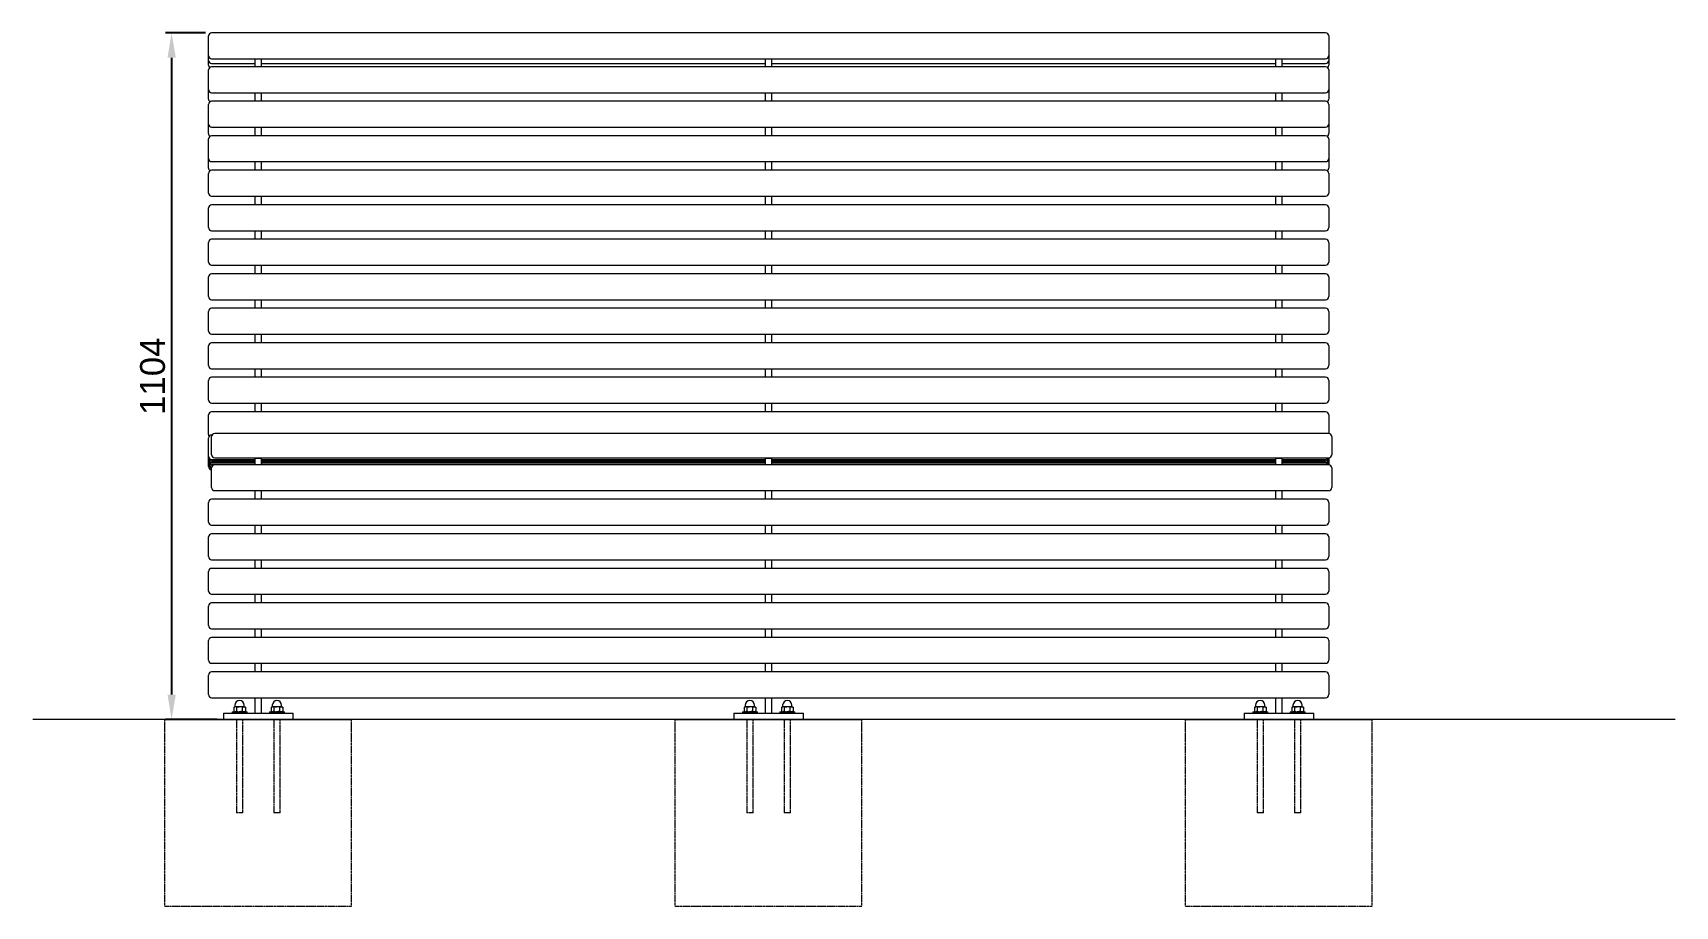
# Model space of a CAD drawing. Header units: millimetres. Extents: x 580 to 5174, y 1342 to 4642.
# Drawn here: x 580 to 3219, y 3238 to 4642 of the extents above; entities that cross this region are included whole.
import ezdxf

# ---------------------------------------------------------------- set-up
doc = ezdxf.new("R2010")
doc.units = ezdxf.units.MM
doc.linetypes.add('HIDDEN', pattern=[1.905, 1.27, -0.635])
for name, color, linetype, lineweight in [('ZANO_R', 7, 'Continuous', 0), ('ZANO_R_przerywana', 7, 'HIDDEN', 0), ('ZANO_W', 1, 'Continuous', 0)]:
    doc.layers.add(name, color=color, linetype=linetype, lineweight=lineweight)
doc.styles.get("Standard").update_dxf_attribs({"font": 'ARIALUNI.TTF'})
doc.dimstyles.new('pl i ang', dxfattribs={"dimtxt": 50, "dimasz": 50, "dimexe": 1.25, "dimexo": 0.625, "dimgap": 10, "dimtad": 1, "dimtoh": 1, "dimtxsty": 'Standard', "dimcen": 2.5, "dimclrd": 1, "dimclre": 1, "dimclrt": 1, "dimadec": 0, "dimazin": 0, "dimtfac": 1, "dimtmove": 0, "dimatfit": 3, "dimfxl": 1, "dimarcsym": 1})

# ---------------------------------------------------------------- blocks, each defined once
blk = doc.blocks.new('*D410')
at = {"layer": 'ZANO_W', "color": 1, "lineweight": -2}
for p, q in [((857.3, 4642.1), (793, 4642.1)), ((803, 4602.1), (803, 3578.2)), ((876.2, 3538.2), (793, 3538.2))]:
    blk.add_line(p, q, dxfattribs=at)
at = {"layer": 'ZANO_W', "color": 1}
for points in [[(809.7, 4602.1), (796.4, 4602.1), (803, 4642.1)], [(796.4, 3578.2), (809.7, 3578.2), (803, 3538.2)]]:
    blk.add_solid(points, dxfattribs=at)
at = {"layer": 'ZANO_W', "color": 1, "insert": (772.6, 4090.1), "char_height": 40, "attachment_point": 5, "rotation": 90}
blk.add_mtext('1104', dxfattribs=at)

msp = doc.modelspace()

# ---------------------------------------------------------------- linework, layer by layer
at = {"layer": 'ZANO_R'}
for p, q in [((862.3, 4609.4), (862.3, 4637.1)), ((2657.3, 4642.1), (867.3, 4642.1)), ((2662.3, 4637.1), (2662.3, 4609.4)), ((862.3, 4605.5), (862.3, 4609.4)), ((862.3, 4601.6), (862.3, 4605.5)), ((862.3, 4597.7), (862.3, 4601.6)), ((862.3, 4593.8), (862.3, 4597.7)), ((862.3, 4589.9), (862.3, 4593.8)), ((867.3, 4600.5), (2657.3, 4600.5)), ((867.3, 4592.7), (937.3, 4592.7)), ((937.3, 4587.5), (937.3, 4600.5)), ((947.3, 4587.5), (947.3, 4600.5)), ((947.3, 4592.7), (1757.3, 4592.7)), ((1757.3, 4587.5), (1757.3, 4600.5)), ((1767.3, 4587.5), (1767.3, 4600.5)), ((1767.3, 4592.7), (2577.3, 4592.7)), ((2577.3, 4587.5), (2577.3, 4600.5)), ((2587.3, 4587.5), (2587.3, 4600.5)), ((2587.3, 4592.7), (2657.3, 4592.7)), ((2662.3, 4609.4), (2662.3, 4605.5)), ((2662.3, 4605.5), (2662.3, 4601.6)), ((2662.3, 4601.6), (2662.3, 4597.7)), ((2662.3, 4597.7), (2662.3, 4593.8)), ((2662.3, 4593.8), (2662.3, 4589.9)), ((862.3, 4554.8), (862.3, 4582.5)), ((2657.3, 4587.5), (867.3, 4587.5)), ((2662.3, 4582.5), (2662.3, 4554.8)), ((862.3, 4550.9), (862.3, 4554.8)), ((862.3, 4539.5), (862.3, 4550.9)), ((862.3, 4535.6), (862.3, 4539.5)), ((867.3, 4545.9), (2657.3, 4545.9)), ((937.3, 4532), (937.3, 4545.9)), ((947.3, 4532), (947.3, 4545.9)), ((1757.3, 4532), (1757.3, 4545.9)), ((1767.3, 4532), (1767.3, 4545.9)), ((2577.3, 4532), (2577.3, 4545.9)), ((2587.3, 4532), (2587.3, 4545.9)), ((2662.3, 4554.8), (2662.3, 4550.9)), ((2662.3, 4550.9), (2662.3, 4539.5)), ((2662.3, 4539.5), (2662.3, 4535.6)), ((862.3, 4499.3), (862.3, 4527)), ((2657.3, 4532), (867.3, 4532)), ((2662.3, 4527), (2662.3, 4499.3)), ((862.3, 4495.4), (862.3, 4499.3)), ((862.3, 4484), (862.3, 4495.4)), ((867.3, 4490.4), (2657.3, 4490.4)), ((937.3, 4476.6), (937.3, 4490.4)), ((947.3, 4476.6), (947.3, 4490.4)), ((1757.3, 4476.6), (1757.3, 4490.4)), ((1767.3, 4476.6), (1767.3, 4490.4)), ((2577.3, 4476.6), (2577.3, 4490.4)), ((2587.3, 4476.6), (2587.3, 4490.4)), ((2662.3, 4499.3), (2662.3, 4495.4)), ((2662.3, 4495.4), (2662.3, 4484)), ((862.3, 4480.2), (862.3, 4484)), ((862.3, 4443.8), (862.3, 4471.6)), ((2657.3, 4476.6), (867.3, 4476.6)), ((2662.3, 4484), (2662.3, 4480.2)), ((2662.3, 4471.6), (2662.3, 4443.8)), ((862.3, 4440), (862.3, 4443.8)), ((862.3, 4428.6), (862.3, 4440)), ((867.3, 4435), (2657.3, 4435)), ((937.3, 4421.1), (937.3, 4435)), ((947.3, 4421.1), (947.3, 4435)), ((1757.3, 4421.1), (1757.3, 4435)), ((1767.3, 4421.1), (1767.3, 4435)), ((2577.3, 4421.1), (2577.3, 4435)), ((2587.3, 4421.1), (2587.3, 4435)), ((2662.3, 4443.8), (2662.3, 4440)), ((2662.3, 4440), (2662.3, 4428.6)), ((862.3, 4424.7), (862.3, 4428.6)), ((862.3, 4388.4), (862.3, 4416.1)), ((2657.3, 4421.1), (867.3, 4421.1)), ((2662.3, 4428.6), (2662.3, 4424.7)), ((2662.3, 4416.1), (2662.3, 4388.4)), ((862.3, 4384.5), (862.3, 4388.4)), ((2662.3, 4388.4), (2662.3, 4384.5)), ((862.3, 4332.9), (862.3, 4360.7)), ((867.3, 4379.5), (2657.3, 4379.5)), ((2657.3, 4365.7), (867.3, 4365.7)), ((937.3, 4365.7), (937.3, 4379.5)), ((947.3, 4365.7), (947.3, 4379.5)), ((1757.3, 4365.7), (1757.3, 4379.5)), ((1767.3, 4365.7), (1767.3, 4379.5)), ((2577.3, 4365.7), (2577.3, 4379.5)), ((2587.3, 4365.7), (2587.3, 4379.5)), ((2662.3, 4360.7), (2662.3, 4332.9)), ((862.3, 4329), (862.3, 4332.9)), ((2662.3, 4332.9), (2662.3, 4329)), ((862.3, 4277.5), (862.3, 4305.2)), ((867.3, 4324), (2657.3, 4324)), ((2657.3, 4310.2), (867.3, 4310.2)), ((937.3, 4310.2), (937.3, 4324)), ((947.3, 4310.2), (947.3, 4324)), ((1757.3, 4310.2), (1757.3, 4324)), ((1767.3, 4310.2), (1767.3, 4324)), ((2577.3, 4310.2), (2577.3, 4324)), ((2587.3, 4310.2), (2587.3, 4324)), ((2662.3, 4305.2), (2662.3, 4277.5)), ((862.3, 4273.6), (862.3, 4277.5)), ((2662.3, 4277.5), (2662.3, 4273.6)), ((862.3, 4222), (862.3, 4249.7)), ((867.3, 4268.6), (2657.3, 4268.6)), ((2657.3, 4254.7), (867.3, 4254.7)), ((937.3, 4254.7), (937.3, 4268.6)), ((947.3, 4254.7), (947.3, 4268.6)), ((1757.3, 4254.7), (1757.3, 4268.6)), ((1767.3, 4254.7), (1767.3, 4268.6)), ((2577.3, 4254.7), (2577.3, 4268.6)), ((2587.3, 4254.7), (2587.3, 4268.6)), ((2662.3, 4249.7), (2662.3, 4222)), ((862.3, 4218.1), (862.3, 4222)), ((867.3, 4213.1), (2657.3, 4213.1)), ((2657.3, 4199.3), (867.3, 4199.3)), ((937.3, 4199.3), (937.3, 4213.1)), ((947.3, 4199.3), (947.3, 4213.1)), ((1757.3, 4199.3), (1757.3, 4213.1)), ((1767.3, 4199.3), (1767.3, 4213.1)), ((2577.3, 4199.3), (2577.3, 4213.1)), ((2587.3, 4199.3), (2587.3, 4213.1)), ((2662.3, 4222), (2662.3, 4218.1)), ((862.3, 4166.6), (862.3, 4194.3)), ((2662.3, 4194.3), (2662.3, 4166.6)), ((862.3, 4162.7), (862.3, 4166.6)), ((867.3, 4157.7), (2657.3, 4157.7)), ((2657.3, 4143.8), (867.3, 4143.8)), ((937.3, 4143.8), (937.3, 4157.7)), ((947.3, 4143.8), (947.3, 4157.7)), ((1757.3, 4143.8), (1757.3, 4157.7)), ((1767.3, 4143.8), (1767.3, 4157.7)), ((2577.3, 4143.8), (2577.3, 4157.7)), ((2587.3, 4143.8), (2587.3, 4157.7)), ((2662.3, 4166.6), (2662.3, 4162.7)), ((862.3, 4111.1), (862.3, 4138.8)), ((2662.3, 4138.8), (2662.3, 4111.1)), ((862.3, 4107.2), (862.3, 4111.1)), ((867.3, 4102.2), (2657.3, 4102.2)), ((937.3, 4088.4), (937.3, 4102.2)), ((947.3, 4088.4), (947.3, 4102.2)), ((1757.3, 4088.4), (1757.3, 4102.2)), ((1767.3, 4088.4), (1767.3, 4102.2)), ((2577.3, 4088.4), (2577.3, 4102.2)), ((2587.3, 4088.4), (2587.3, 4102.2)), ((2662.3, 4111.1), (2662.3, 4107.2)), ((862.3, 4055.6), (862.3, 4083.4)), ((2657.3, 4088.4), (867.3, 4088.4)), ((2662.3, 4083.4), (2662.3, 4055.6)), ((862.3, 4051.7), (862.3, 4055.6)), ((867.3, 4046.7), (2657.3, 4046.7)), ((937.3, 4032.9), (937.3, 4046.7)), ((947.3, 4032.9), (947.3, 4046.7)), ((1757.3, 4032.9), (1757.3, 4046.7)), ((1767.3, 4032.9), (1767.3, 4046.7)), ((2577.3, 4032.9), (2577.3, 4046.7)), ((2587.3, 4032.9), (2587.3, 4046.7)), ((2662.3, 4055.6), (2662.3, 4051.7)), ((862.3, 4000.2), (862.3, 4027.9)), ((2657.3, 4032.9), (867.3, 4032.9)), ((2662.3, 4027.9), (2662.3, 4000.2)), ((862.3, 3996.3), (862.3, 4000.2)), ((862.3, 3962.6), (862.3, 3990.6)), ((868, 3995.6), (867.3, 3995.6)), ((867.3, 3965), (867.3, 3993)), ((2662.3, 3998), (872.3, 3998)), ((2662.3, 4000.2), (2662.3, 3998)), ((2667.3, 3993), (2667.3, 3965)), ((862.3, 3961.4), (862.3, 3962.6)), ((862.3, 3960.3), (862.3, 3961.4)), ((862.3, 3959.1), (862.3, 3960.3)), ((862.3, 3957.9), (862.3, 3959.1)), ((867.3, 3963.8), (867.3, 3965)), ((872.3, 3958.8), (2662.3, 3958.8)), ((937.3, 3958.4), (947.3, 3958.4)), ((937.3, 3947.7), (937.3, 3958.4)), ((947.3, 3947.7), (947.3, 3958.4)), ((1757.3, 3958.4), (1767.3, 3958.4)), ((1757.3, 3947.7), (1757.3, 3958.4)), ((1767.3, 3947.7), (1767.3, 3958.4)), ((2577.3, 3958.4), (2587.3, 3958.4)), ((2577.3, 3947.7), (2577.3, 3958.4)), ((2587.3, 3947.7), (2587.3, 3958.4)), ((2662.3, 3958.8), (2662.3, 3957.9)), ((2667.3, 3965), (2667.3, 3963.8)), ((862.3, 3956.7), (862.3, 3957.9)), ((862.3, 3955.5), (862.3, 3956.7)), ((862.3, 3954.3), (862.3, 3955.5)), ((862.3, 3953.2), (862.3, 3954.3)), ((862.3, 3952), (862.3, 3953.2)), ((862.3, 3950.8), (862.3, 3952)), ((862.3, 3949.6), (862.3, 3950.8)), ((862.3, 3948.4), (862.3, 3949.6)), ((862.3, 3947.2), (862.3, 3948.4)), ((862.3, 3946.1), (862.3, 3947.2)), ((862.3, 3944.9), (862.3, 3946.1)), ((867.3, 3956.4), (937.3, 3956.4)), ((867.3, 3954.1), (937.3, 3954.1)), ((867.3, 3951.7), (937.3, 3951.7)), ((867.3, 3949.3), (937.3, 3949.3)), ((867.3, 3947), (869.7, 3947)), ((867.3, 3944.6), (867.7, 3944.6)), ((867.3, 3939), (867.3, 3942.7)), ((867.3, 3911.2), (867.3, 3939)), ((2662.3, 3947.7), (872.3, 3947.7)), ((947.3, 3956.4), (1757.3, 3956.4)), ((947.3, 3954.1), (1757.3, 3954.1)), ((947.3, 3951.7), (1757.3, 3951.7)), ((947.3, 3949.3), (1757.3, 3949.3)), ((1767.3, 3956.4), (2577.3, 3956.4)), ((1767.3, 3954.1), (2577.3, 3954.1)), ((1767.3, 3951.7), (2577.3, 3951.7)), ((1767.3, 3949.3), (2577.3, 3949.3)), ((2587.3, 3956.4), (2657.3, 3956.4)), ((2587.3, 3954.1), (2657.3, 3954.1)), ((2587.3, 3951.7), (2657.3, 3951.7)), ((2587.3, 3949.3), (2657.3, 3949.3)), ((2662.3, 3957.9), (2662.3, 3956.7)), ((2662.3, 3956.7), (2662.3, 3955.5)), ((2662.3, 3955.5), (2662.3, 3954.3)), ((2662.3, 3954.3), (2662.3, 3953.2)), ((2662.3, 3953.2), (2662.3, 3952)), ((2662.3, 3952), (2662.3, 3950.8)), ((2662.3, 3950.8), (2662.3, 3949.6)), ((2662.3, 3949.6), (2662.3, 3948.4)), ((2662.3, 3948.4), (2662.3, 3947.7)), ((2667.3, 3942.7), (2667.3, 3939)), ((2667.3, 3939), (2667.3, 3911.2)), ((872.3, 3906.2), (2662.3, 3906.2)), ((937.3, 3892.2), (937.3, 3906.2)), ((947.3, 3892.2), (947.3, 3906.2)), ((1757.3, 3892.2), (1757.3, 3906.2)), ((1767.3, 3892.2), (1767.3, 3906.2)), ((2577.3, 3892.2), (2577.3, 3906.2)), ((2587.3, 3892.2), (2587.3, 3906.2)), ((862.3, 3883.5), (862.3, 3887.2)), ((862.3, 3855.7), (862.3, 3883.5)), ((2657.3, 3892.2), (867.3, 3892.2)), ((2662.3, 3887.2), (2662.3, 3883.5)), ((2662.3, 3883.5), (2662.3, 3855.7)), ((862.3, 3828), (862.3, 3831.7)), ((862.3, 3800.2), (862.3, 3828)), ((867.3, 3850.7), (2657.3, 3850.7)), ((2657.3, 3836.7), (867.3, 3836.7)), ((937.3, 3836.7), (937.3, 3850.7)), ((947.3, 3836.7), (947.3, 3850.7)), ((1757.3, 3836.7), (1757.3, 3850.7)), ((1767.3, 3836.7), (1767.3, 3850.7)), ((2577.3, 3836.7), (2577.3, 3850.7)), ((2587.3, 3836.7), (2587.3, 3850.7)), ((2662.3, 3831.7), (2662.3, 3828)), ((2662.3, 3828), (2662.3, 3800.2)), ((862.3, 3772.5), (862.3, 3776.2)), ((867.3, 3795.2), (2657.3, 3795.2)), ((2657.3, 3781.2), (867.3, 3781.2)), ((937.3, 3781.2), (937.3, 3795.2)), ((947.3, 3781.2), (947.3, 3795.2)), ((1757.3, 3781.2), (1757.3, 3795.2)), ((1767.3, 3781.2), (1767.3, 3795.2)), ((2577.3, 3781.2), (2577.3, 3795.2)), ((2587.3, 3781.2), (2587.3, 3795.2)), ((2662.3, 3776.2), (2662.3, 3772.5)), ((862.3, 3744.7), (862.3, 3772.5)), ((2662.3, 3772.5), (2662.3, 3744.7)), ((867.3, 3739.7), (2657.3, 3739.7)), ((2657.3, 3725.7), (867.3, 3725.7)), ((937.3, 3725.7), (937.3, 3739.7)), ((947.3, 3725.7), (947.3, 3739.7)), ((1757.3, 3725.7), (1757.3, 3739.7)), ((1767.3, 3725.7), (1767.3, 3739.7)), ((2577.3, 3725.7), (2577.3, 3739.7)), ((2587.3, 3725.7), (2587.3, 3739.7)), ((862.3, 3716.9), (862.3, 3720.7)), ((862.3, 3689.2), (862.3, 3716.9)), ((2662.3, 3720.7), (2662.3, 3716.9)), ((2662.3, 3716.9), (2662.3, 3689.2)), ((867.3, 3684.2), (2657.3, 3684.2)), ((2657.3, 3670.2), (867.3, 3670.2)), ((937.3, 3670.2), (937.3, 3684.2)), ((947.3, 3670.2), (947.3, 3684.2)), ((1757.3, 3670.2), (1757.3, 3684.2)), ((1767.3, 3670.2), (1767.3, 3684.2)), ((2577.3, 3670.2), (2577.3, 3684.2)), ((2587.3, 3670.2), (2587.3, 3684.2)), ((862.3, 3661.4), (862.3, 3665.2)), ((862.3, 3633.7), (862.3, 3661.4)), ((2662.3, 3665.2), (2662.3, 3661.4)), ((2662.3, 3661.4), (2662.3, 3633.7)), ((867.3, 3628.7), (2657.3, 3628.7)), ((937.3, 3614.7), (937.3, 3628.7)), ((947.3, 3614.7), (947.3, 3628.7)), ((1757.3, 3614.7), (1757.3, 3628.7)), ((1767.3, 3614.7), (1767.3, 3628.7)), ((2577.3, 3614.7), (2577.3, 3628.7)), ((2587.3, 3614.7), (2587.3, 3628.7)), ((862.3, 3605.9), (862.3, 3609.7)), ((862.3, 3578.2), (862.3, 3605.9)), ((2657.3, 3614.7), (867.3, 3614.7)), ((2662.3, 3609.7), (2662.3, 3605.9)), ((2662.3, 3605.9), (2662.3, 3578.2)), ((867.3, 3573.2), (2657.3, 3573.2)), ((937.3, 3548.2), (937.3, 3573.2)), ((947.3, 3548.2), (947.3, 3573.2)), ((1757.3, 3548.2), (1757.3, 3573.2)), ((1767.3, 3548.2), (1767.3, 3573.2)), ((2577.3, 3548.2), (2577.3, 3573.2)), ((2587.3, 3548.2), (2587.3, 3573.2)), ((3218.9, 3538.2), (580, 3538.2)), ((792.3, 3538.2), (1092.3, 3538.2)), ((792.3, 3538.2), (1092.3, 3538.2)), ((886.2, 3548.2), (886.2, 3538.2)), ((886.2, 3548.2), (890.2, 3548.2)), ((890.2, 3548.2), (937.3, 3548.2)), ((900.3, 3550.7), (900.3, 3548.2)), ((900.3, 3550.7), (910.1, 3550.7)), ((903.1, 3558), (903.1, 3551.4)), ((904.3, 3558.7), (903.3, 3558.1)), ((903.3, 3551.3), (904.3, 3550.7)), ((905.1, 3558.7), (904.3, 3558.7)), ((904.8, 3561.2), (904.8, 3558.9)), ((911.8, 3558.7), (905.1, 3558.7)), ((907.2, 3558), (907.2, 3551.4)), ((907.3, 3538.2), (917.2, 3538.2)), ((910.1, 3550.7), (924.3, 3550.7)), ((919, 3558.7), (911.8, 3558.7)), ((916.5, 3558), (916.5, 3551.4)), ((920.3, 3558.7), (919, 3558.7)), ((919.8, 3558.9), (919.8, 3561.2)), ((921.3, 3558.1), (920.3, 3558.7)), ((920.3, 3550.7), (921.3, 3551.3)), ((921.5, 3558), (921.3, 3558.1)), ((921.3, 3551.3), (921.5, 3551.4)), ((921.5, 3558), (921.5, 3551.4)), ((924.3, 3548.2), (924.3, 3550.7)), ((937.3, 3548.2), (947.3, 3548.2)), ((947.3, 3548.2), (994.4, 3548.2)), ((960.3, 3550.7), (960.3, 3548.2)), ((960.3, 3550.7), (970.1, 3550.7)), ((963.1, 3558), (963.1, 3551.4)), ((964.3, 3558.7), (963.3, 3558.1)), ((963.3, 3551.3), (964.3, 3550.7)), ((965.1, 3558.7), (964.3, 3558.7)), ((964.8, 3561.2), (964.8, 3558.9)), ((971.8, 3558.7), (965.1, 3558.7)), ((967.2, 3558), (967.2, 3551.4)), ((967.3, 3538.2), (977.2, 3538.2)), ((970.1, 3550.7), (984.3, 3550.7)), ((979, 3558.7), (971.8, 3558.7)), ((976.5, 3558), (976.5, 3551.4)), ((980.3, 3558.7), (979, 3558.7)), ((979.8, 3558.9), (979.8, 3561.2)), ((981.3, 3558.1), (980.3, 3558.7)), ((980.3, 3550.7), (981.3, 3551.3)), ((981.5, 3558), (981.3, 3558.1)), ((981.3, 3551.3), (981.5, 3551.4)), ((981.5, 3558), (981.5, 3551.4)), ((984.3, 3548.2), (984.3, 3550.7)), ((994.4, 3548.2), (998.4, 3548.2)), ((998.4, 3538.2), (998.4, 3548.2)), ((1612.3, 3538.2), (1912.3, 3538.2)), ((1612.3, 3538.2), (1912.3, 3538.2)), ((1706.2, 3548.2), (1706.2, 3538.2)), ((1706.2, 3548.2), (1710.2, 3548.2)), ((1710.2, 3548.2), (1757.3, 3548.2)), ((1720.3, 3550.7), (1720.3, 3548.2)), ((1720.3, 3550.7), (1730.1, 3550.7)), ((1723.1, 3558), (1723.1, 3551.4)), ((1724.3, 3558.7), (1723.3, 3558.1)), ((1723.3, 3551.3), (1724.3, 3550.7)), ((1725.1, 3558.7), (1724.3, 3558.7)), ((1724.8, 3561.2), (1724.8, 3558.9)), ((1731.8, 3558.7), (1725.1, 3558.7)), ((1727.2, 3558), (1727.2, 3551.4)), ((1727.3, 3538.2), (1737.2, 3538.2)), ((1730.1, 3550.7), (1744.3, 3550.7)), ((1739, 3558.7), (1731.8, 3558.7)), ((1736.5, 3558), (1736.5, 3551.4)), ((1740.3, 3558.7), (1739, 3558.7)), ((1739.8, 3558.9), (1739.8, 3561.2)), ((1741.3, 3558.1), (1740.3, 3558.7)), ((1740.3, 3550.7), (1741.3, 3551.3)), ((1741.5, 3558), (1741.3, 3558.1)), ((1741.3, 3551.3), (1741.5, 3551.4)), ((1741.5, 3558), (1741.5, 3551.4)), ((1744.3, 3548.2), (1744.3, 3550.7)), ((1757.3, 3548.2), (1767.3, 3548.2)), ((1767.3, 3548.2), (1814.4, 3548.2)), ((1780.3, 3550.7), (1780.3, 3548.2)), ((1780.3, 3550.7), (1790.1, 3550.7)), ((1783.1, 3558), (1783.1, 3551.4)), ((1784.3, 3558.7), (1783.3, 3558.1)), ((1783.3, 3551.3), (1784.3, 3550.7)), ((1785.1, 3558.7), (1784.3, 3558.7)), ((1784.8, 3561.2), (1784.8, 3558.9)), ((1791.8, 3558.7), (1785.1, 3558.7)), ((1787.2, 3558), (1787.2, 3551.4)), ((1787.3, 3538.2), (1797.2, 3538.2)), ((1790.1, 3550.7), (1804.3, 3550.7)), ((1799, 3558.7), (1791.8, 3558.7)), ((1796.5, 3558), (1796.5, 3551.4)), ((1800.3, 3558.7), (1799, 3558.7)), ((1799.8, 3558.9), (1799.8, 3561.2)), ((1801.3, 3558.1), (1800.3, 3558.7)), ((1800.3, 3550.7), (1801.3, 3551.3)), ((1801.5, 3558), (1801.3, 3558.1)), ((1801.3, 3551.3), (1801.5, 3551.4)), ((1801.5, 3558), (1801.5, 3551.4)), ((1804.3, 3548.2), (1804.3, 3550.7)), ((1814.4, 3548.2), (1818.4, 3548.2)), ((1818.4, 3538.2), (1818.4, 3548.2)), ((2432.3, 3538.2), (2732.3, 3538.2)), ((2432.3, 3538.2), (2732.3, 3538.2)), ((2526.2, 3548.2), (2526.2, 3538.2)), ((2526.2, 3548.2), (2530.2, 3548.2)), ((2530.2, 3548.2), (2577.3, 3548.2)), ((2540.3, 3550.7), (2540.3, 3548.2)), ((2540.3, 3550.7), (2550.1, 3550.7)), ((2543.1, 3558), (2543.1, 3551.4)), ((2544.3, 3558.7), (2543.3, 3558.1)), ((2543.3, 3551.3), (2544.3, 3550.7)), ((2545.1, 3558.7), (2544.3, 3558.7)), ((2544.8, 3561.2), (2544.8, 3558.9)), ((2551.8, 3558.7), (2545.1, 3558.7)), ((2547.2, 3558), (2547.2, 3551.4)), ((2547.3, 3538.2), (2557.2, 3538.2)), ((2550.1, 3550.7), (2564.3, 3550.7)), ((2559, 3558.7), (2551.8, 3558.7)), ((2556.5, 3558), (2556.5, 3551.4)), ((2560.3, 3558.7), (2559, 3558.7)), ((2559.8, 3558.9), (2559.8, 3561.2)), ((2561.3, 3558.1), (2560.3, 3558.7)), ((2560.3, 3550.7), (2561.3, 3551.3)), ((2561.5, 3558), (2561.3, 3558.1)), ((2561.3, 3551.3), (2561.5, 3551.4)), ((2561.5, 3558), (2561.5, 3551.4)), ((2564.3, 3548.2), (2564.3, 3550.7)), ((2577.3, 3548.2), (2587.3, 3548.2)), ((2587.3, 3548.2), (2634.4, 3548.2)), ((2600.3, 3550.7), (2600.3, 3548.2)), ((2600.3, 3550.7), (2610.1, 3550.7)), ((2603.1, 3558), (2603.1, 3551.4)), ((2604.3, 3558.7), (2603.3, 3558.1)), ((2603.3, 3551.3), (2604.3, 3550.7)), ((2605.1, 3558.7), (2604.3, 3558.7)), ((2604.8, 3561.2), (2604.8, 3558.9)), ((2611.8, 3558.7), (2605.1, 3558.7)), ((2607.2, 3558), (2607.2, 3551.4)), ((2607.3, 3538.2), (2617.2, 3538.2)), ((2610.1, 3550.7), (2624.3, 3550.7)), ((2619, 3558.7), (2611.8, 3558.7)), ((2616.5, 3558), (2616.5, 3551.4)), ((2620.3, 3558.7), (2619, 3558.7)), ((2619.8, 3558.9), (2619.8, 3561.2)), ((2621.3, 3558.1), (2620.3, 3558.7)), ((2620.3, 3550.7), (2621.3, 3551.3)), ((2621.5, 3558), (2621.3, 3558.1)), ((2621.3, 3551.3), (2621.5, 3551.4)), ((2621.5, 3558), (2621.5, 3551.4)), ((2624.3, 3548.2), (2624.3, 3550.7)), ((2634.4, 3548.2), (2638.4, 3548.2)), ((2638.4, 3538.2), (2638.4, 3548.2))]:
    msp.add_line(p, q, dxfattribs=at)
at = {"layer": 'ZANO_R', "flags": 128}
for points in [[(903.3, 3558.1), (904.1, 3558.5), (905.1, 3558.7)], [(907.2, 3551.4), (906.2, 3550.9), (905.1, 3550.7)], [(907.2, 3558), (909.5, 3558.5), (911.8, 3558.7)], [(916.5, 3551.4), (914.2, 3550.9), (911.8, 3550.7)], [(916.5, 3558), (918.3, 3558.6), (919, 3558.7)], [(919, 3550.7), (918.3, 3550.8), (916.5, 3551.4)], [(919, 3558.7), (920.9, 3558.3), (921.5, 3558)], [(921.5, 3551.4), (920.9, 3551.1), (919, 3550.7)], [(963.3, 3558.1), (964.1, 3558.5), (965.1, 3558.7)], [(967.2, 3551.4), (966.2, 3550.9), (965.1, 3550.7)], [(967.2, 3558), (969.5, 3558.5), (971.8, 3558.7)], [(976.5, 3551.4), (974.2, 3550.9), (971.8, 3550.7)], [(976.5, 3558), (978.3, 3558.6), (979, 3558.7)], [(979, 3550.7), (978.3, 3550.8), (976.5, 3551.4)], [(979, 3558.7), (980.9, 3558.3), (981.5, 3558)], [(981.5, 3551.4), (980.9, 3551.1), (979, 3550.7)], [(1723.3, 3558.1), (1724.1, 3558.5), (1725.1, 3558.7)], [(1727.2, 3551.4), (1726.2, 3550.9), (1725.1, 3550.7)], [(1727.2, 3558), (1729.5, 3558.5), (1731.8, 3558.7)], [(1736.5, 3551.4), (1734.2, 3550.9), (1731.8, 3550.7)], [(1736.5, 3558), (1738.3, 3558.6), (1739, 3558.7)], [(1739, 3550.7), (1738.3, 3550.8), (1736.5, 3551.4)], [(1739, 3558.7), (1740.9, 3558.3), (1741.5, 3558)], [(1741.5, 3551.4), (1740.9, 3551.1), (1739, 3550.7)], [(1783.3, 3558.1), (1784.1, 3558.5), (1785.1, 3558.7)], [(1787.2, 3551.4), (1786.2, 3550.9), (1785.1, 3550.7)], [(1787.2, 3558), (1789.5, 3558.5), (1791.8, 3558.7)], [(1796.5, 3551.4), (1794.2, 3550.9), (1791.8, 3550.7)], [(1796.5, 3558), (1798.3, 3558.6), (1799, 3558.7)], [(1799, 3550.7), (1798.3, 3550.8), (1796.5, 3551.4)], [(1799, 3558.7), (1800.9, 3558.3), (1801.5, 3558)], [(1801.5, 3551.4), (1800.9, 3551.1), (1799, 3550.7)], [(2543.3, 3558.1), (2544.1, 3558.5), (2545.1, 3558.7)], [(2547.2, 3551.4), (2546.2, 3550.9), (2545.1, 3550.7)], [(2547.2, 3558), (2549.5, 3558.5), (2551.8, 3558.7)], [(2556.5, 3551.4), (2554.2, 3550.9), (2551.8, 3550.7)], [(2556.5, 3558), (2558.3, 3558.6), (2559, 3558.7)], [(2559, 3550.7), (2558.3, 3550.8), (2556.5, 3551.4)], [(2559, 3558.7), (2560.9, 3558.3), (2561.5, 3558)], [(2561.5, 3551.4), (2560.9, 3551.1), (2559, 3550.7)], [(2603.3, 3558.1), (2604.1, 3558.5), (2605.1, 3558.7)], [(2607.2, 3551.4), (2606.2, 3550.9), (2605.1, 3550.7)], [(2607.2, 3558), (2609.5, 3558.5), (2611.8, 3558.7)], [(2616.5, 3551.4), (2614.2, 3550.9), (2611.8, 3550.7)], [(2616.5, 3558), (2618.3, 3558.6), (2619, 3558.7)], [(2619, 3550.7), (2618.3, 3550.8), (2616.5, 3551.4)], [(2619, 3558.7), (2620.9, 3558.3), (2621.5, 3558)], [(2621.5, 3551.4), (2620.9, 3551.1), (2619, 3550.7)]]:
    msp.add_lwpolyline(points, dxfattribs=at)
at = {"layer": 'ZANO_R'}
for centre, radius, start, end in [((867.3, 4637.1), 5, 90, 180), ((2657.3, 4637.1), 5, 0, 90), ((867.3, 4605.5), 5, 180, 270), ((867.3, 4597.7), 5, 180, 270), ((2657.3, 4605.5), 5, 270, 0), ((2657.3, 4597.7), 5, 270, 0), ((867.3, 4589.9), 5, 180, 228.1994), ((867.3, 4582.5), 5, 90, 180), ((2657.3, 4582.5), 5, 0, 90), ((2657.3, 4589.9), 5, 311.8006, 0), ((867.3, 4550.9), 5, 180, 270), ((2657.3, 4550.9), 5, 270, 0), ((867.3, 4535.6), 5, 180, 239.1347), ((867.3, 4527), 5, 90, 180), ((2657.3, 4527), 5, 0, 90), ((2657.3, 4535.6), 5, 300.8653, 0), ((867.3, 4495.4), 5, 180, 270), ((2657.3, 4495.4), 5, 270, 0), ((867.3, 4480.2), 5, 180, 239.1347), ((867.3, 4471.6), 5, 90, 180), ((2657.3, 4471.6), 5, 0, 90), ((2657.3, 4480.2), 5, 300.8653, 0), ((867.3, 4440), 5, 180, 270), ((2657.3, 4440), 5, 270, 0), ((867.3, 4424.7), 5, 180, 239.1347), ((867.3, 4416.1), 5, 90, 180), ((2657.3, 4416.1), 5, 0, 90), ((2657.3, 4424.7), 5, 300.8653, 0), ((867.3, 4384.5), 5, 180, 270), ((2657.3, 4384.5), 5, 270, 0), ((867.3, 4360.7), 5, 90, 180), ((2657.3, 4360.7), 5, 0, 90), ((867.3, 4329), 5, 180, 270), ((2657.3, 4329), 5, 270, 0), ((867.3, 4305.2), 5, 90, 180), ((2657.3, 4305.2), 5, 0, 90), ((867.3, 4273.6), 5, 180, 270), ((867.3, 4249.7), 5, 90, 180), ((2657.3, 4273.6), 5, 270, 0), ((2657.3, 4249.7), 5, 0, 90), ((867.3, 4218.1), 5, 180, 270), ((867.3, 4194.3), 5, 90, 180), ((2657.3, 4218.1), 5, 270, 0), ((2657.3, 4194.3), 5, 0, 90), ((867.3, 4162.7), 5, 180, 270), ((867.3, 4138.8), 5, 90, 180), ((2657.3, 4162.7), 5, 270, 0), ((2657.3, 4138.8), 5, 0, 90), ((867.3, 4107.2), 5, 180, 270), ((2657.3, 4107.2), 5, 270, 0), ((867.3, 4083.4), 5, 90, 180), ((2657.3, 4083.4), 5, 0, 90), ((867.3, 4051.7), 5, 180, 270), ((2657.3, 4051.7), 5, 270, 0), ((867.3, 4027.9), 5, 90, 180), ((2657.3, 4027.9), 5, 0, 90), ((867.3, 3996.3), 5, 180, 214.7445), ((867.3, 3990.6), 5, 90, 180), ((872.3, 3993), 5, 90, 180), ((2662.3, 3993), 5, 0, 90), ((867.3, 3961.4), 5, 180, 270), ((867.3, 3959.1), 5, 180, 270), ((872.3, 3963.8), 5, 180, 270), ((2657.3, 3961.4), 5, 270, 328.1935), ((2657.3, 3959.1), 5, 270, 356.8985), ((2662.3, 3963.8), 5, 270, 0), ((867.3, 3956.7), 5, 180, 270), ((867.3, 3954.3), 5, 180, 270), ((867.3, 3952), 5, 180, 270), ((867.3, 3949.6), 5, 180, 270), ((867.3, 3947.2), 5, 180, 270), ((867.3, 3944.9), 5, 180, 270), ((872.3, 3942.7), 5, 90, 180), ((2657.3, 3956.7), 5, 270, 0), ((2657.3, 3954.3), 5, 270, 0), ((2657.3, 3952), 5, 300.8847, 0), ((2657.3, 3949.6), 5, 337.3405, 0), ((2662.3, 3942.7), 5, 0, 90), ((872.3, 3911.2), 5, 180, 270), ((2662.3, 3911.2), 5, 270, 0), ((867.3, 3887.2), 5, 90, 180), ((2657.3, 3887.2), 5, 0, 90), ((867.3, 3855.7), 5, 180, 270), ((2657.3, 3855.7), 5, 270, 0), ((867.3, 3831.7), 5, 90, 180), ((2657.3, 3831.7), 5, 0, 90), ((867.3, 3800.2), 5, 180, 270), ((2657.3, 3800.2), 5, 270, 0), ((867.3, 3776.2), 5, 90, 180), ((2657.3, 3776.2), 5, 0, 90), ((867.3, 3744.7), 5, 180, 270), ((867.3, 3720.7), 5, 90, 180), ((2657.3, 3744.7), 5, 270, 0), ((2657.3, 3720.7), 5, 0, 90), ((867.3, 3689.2), 5, 180, 270), ((867.3, 3665.2), 5, 90, 180), ((2657.3, 3689.2), 5, 270, 0), ((2657.3, 3665.2), 5, 0, 90), ((867.3, 3633.7), 5, 180, 270), ((2657.3, 3633.7), 5, 270, 0), ((867.3, 3609.7), 5, 90, 180), ((2657.3, 3609.7), 5, 0, 90), ((867.3, 3578.2), 5, 180, 270), ((912.3, 3561.2), 7.5, 0, 180), ((972.3, 3561.2), 7.5, 0, 180), ((1732.3, 3561.2), 7.5, 0, 180), ((1792.3, 3561.2), 7.5, 0, 180), ((2552.3, 3561.2), 7.5, 0, 180), ((2612.3, 3561.2), 7.5, 0, 180), ((2657.3, 3578.2), 5, 270, 0), ((905.2, 3554), 3.3, 235.4626, 269.2237), ((904.5, 3558.9), 0.25, 270, 0), ((905.1, 3555), 3.69, 53.685, 88.4903), ((912, 3566.6), 15.9, 252.777, 269.6095), ((911.7, 3542.8), 15.9, 72.7762, 89.6098), ((920, 3558.9), 0.25, 180, 270), ((965.2, 3554), 3.3, 235.4627, 269.2215), ((964.5, 3558.9), 0.25, 270, 0), ((965.1, 3555), 3.69, 53.6881, 88.4892), ((972, 3566.6), 15.9, 252.7765, 269.6095), ((971.7, 3542.8), 15.9, 72.7765, 89.61), ((980, 3558.9), 0.25, 180, 270), ((1725.2, 3554), 3.3, 235.463, 269.2217), ((1724.5, 3558.9), 0.25, 270, 0), ((1725.1, 3555), 3.69, 53.687, 88.4903), ((1732, 3566.6), 15.9, 252.7767, 269.6096), ((1731.7, 3542.8), 15.9, 72.7766, 89.6096), ((1740, 3558.9), 0.25, 180, 270), ((1785.2, 3554), 3.3, 235.463, 269.2217), ((1784.5, 3558.9), 0.25, 270, 0), ((1785.1, 3555), 3.69, 53.6875, 88.4898), ((1792, 3566.6), 15.9, 252.7766, 269.6096), ((1791.7, 3542.8), 15.9, 72.7766, 89.6096), ((1800, 3558.9), 0.25, 180, 270), ((2545.2, 3554), 3.3, 235.463, 269.2223), ((2544.5, 3558.9), 0.25, 270, 0), ((2545.1, 3555), 3.69, 53.6867, 88.49), ((2552, 3566.6), 15.9, 252.7767, 269.6096), ((2551.7, 3542.8), 15.9, 72.7765, 89.6097), ((2560, 3558.9), 0.25, 180, 270), ((2605.2, 3554), 3.3, 235.463, 269.2217), ((2604.5, 3558.9), 0.25, 270, 0), ((2605.1, 3555), 3.69, 53.6867, 88.4906), ((2612, 3566.6), 15.9, 252.7767, 269.6096), ((2611.7, 3542.8), 15.9, 72.7765, 89.6097), ((2620, 3558.9), 0.25, 180, 270)]:
    msp.add_arc(centre, radius, start, end, dxfattribs=at)
at = {"layer": 'ZANO_R_przerywana'}
for p, q in [((792.3, 3238.2), (792.3, 3538.2)), ((792.3, 3238.2), (792.3, 3538.2)), ((907.3, 3538.2), (907.3, 3388.2)), ((917.3, 3388.2), (917.3, 3538.2)), ((967.3, 3538.2), (967.3, 3388.2)), ((977.3, 3388.2), (977.3, 3538.2)), ((1092.3, 3238.2), (1092.3, 3538.2)), ((1092.3, 3238.2), (1092.3, 3538.2)), ((1612.3, 3238.2), (1612.3, 3538.2)), ((1612.3, 3238.2), (1612.3, 3538.2)), ((1727.3, 3538.2), (1727.3, 3388.2)), ((1737.3, 3388.2), (1737.3, 3538.2)), ((1787.3, 3538.2), (1787.3, 3388.2)), ((1797.3, 3388.2), (1797.3, 3538.2)), ((1912.3, 3238.2), (1912.3, 3538.2)), ((1912.3, 3238.2), (1912.3, 3538.2)), ((2432.3, 3238.2), (2432.3, 3538.2)), ((2432.3, 3238.2), (2432.3, 3538.2)), ((2547.3, 3538.2), (2547.3, 3388.2)), ((2557.3, 3388.2), (2557.3, 3538.2)), ((2607.3, 3538.2), (2607.3, 3388.2)), ((2617.3, 3388.2), (2617.3, 3538.2)), ((2732.3, 3238.2), (2732.3, 3538.2)), ((2732.3, 3238.2), (2732.3, 3538.2)), ((917.3, 3388.2), (907.3, 3388.2)), ((977.3, 3388.2), (967.3, 3388.2)), ((1737.3, 3388.2), (1727.3, 3388.2)), ((1797.3, 3388.2), (1787.3, 3388.2)), ((2557.3, 3388.2), (2547.3, 3388.2)), ((2617.3, 3388.2), (2607.3, 3388.2)), ((792.3, 3238.2), (1092.3, 3238.2)), ((792.3, 3238.2), (1092.3, 3238.2)), ((1612.3, 3238.2), (1912.3, 3238.2)), ((1612.3, 3238.2), (1912.3, 3238.2)), ((2432.3, 3238.2), (2732.3, 3238.2)), ((2432.3, 3238.2), (2732.3, 3238.2))]:
    msp.add_line(p, q, dxfattribs=at)

# ---------------------------------------------------------------- dimensions: what is measured, and where the dimension line sits
at = {"layer": 'ZANO_W'}
dim = msp.add_linear_dim(base=(803, 3538.2), p1=(867.3, 4642.1), p2=(886.2, 3538.2), angle=90, dimstyle='pl i ang', override={"dimtxt": 40, "dimasz": 40, "dimexe": 10, "dimexo": 10, "dimtoh": 0, "dimdec": 0, "dimtdec": 0, "dimtmove": 1}, dxfattribs=at)
dim.commit()
dim.dimension.update_dxf_attribs({"geometry": '*D410', "text_midpoint": (772.6, 4090.1)})

doc.saveas('drawing.dxf')
